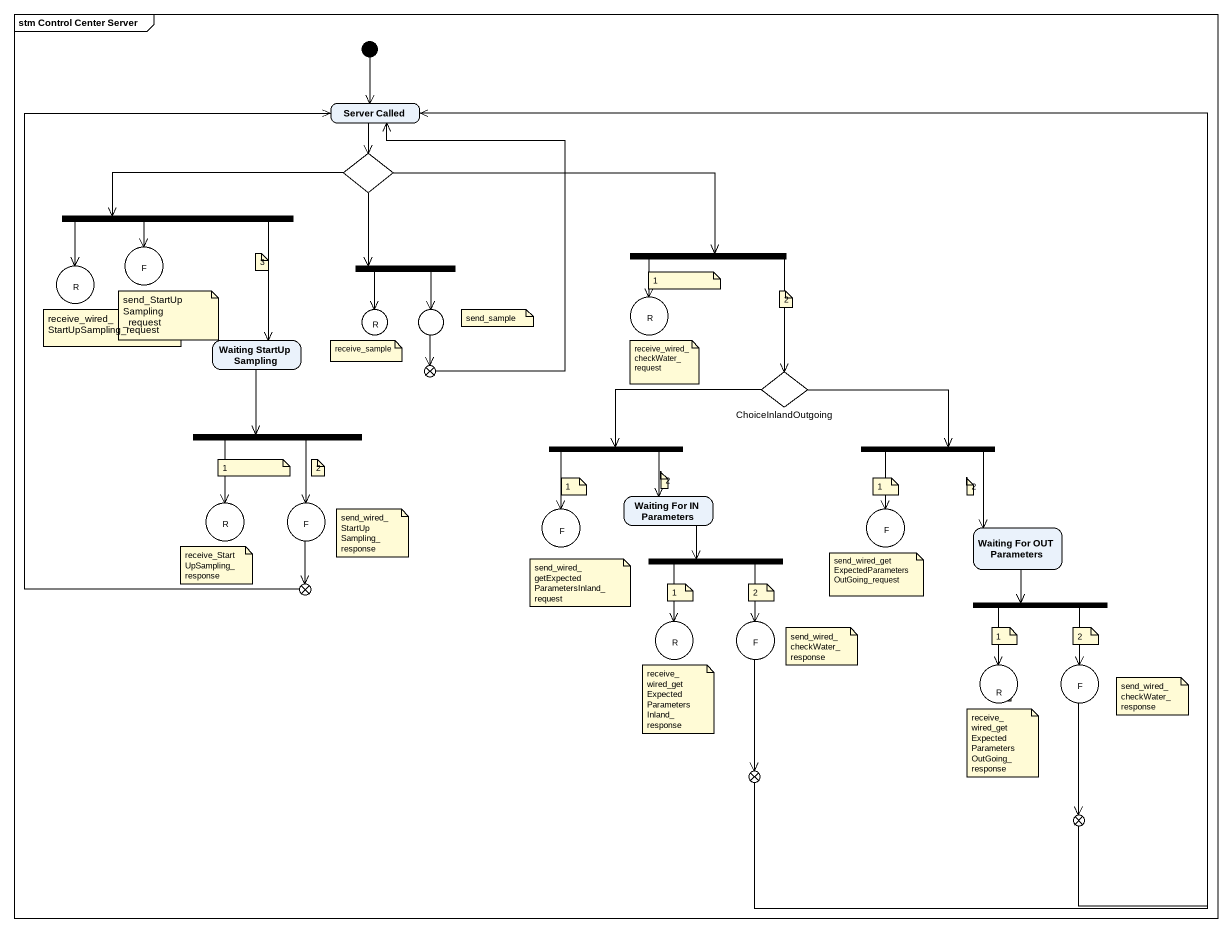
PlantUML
@startuml
mainframe stm Control Center Server
hide empty description
state "Server Called" as Server_Called
state choice1 <<choice>>
state fork1 <<fork>>
state entry1 <<choice>>
state fork2 <<fork>>
state entry2 <<choice>>
state fork3 <<fork>>
state entry3 <<choice>>
state entry4 <<choice>>
state entry5 <<choice>>
state "Waiting StartUp Sampling" as Waiting_StartUp_Sampling
state exit1 <<choice>>
state ChoiceInlandOutgoing <<choice>>
state fork4 <<fork>>
state fork5 <<fork>>
state fork6 <<fork>>
state "Waiting For IN Parameters" as Waiting_For_IN_Parameters
state entry6 <<choice>>
state entry7 <<choice>>
state entry8 <<choice>>
state entry9 <<choice>>
state "Waiting For OUT Parameters" as Waiting_For_OUT_Parameters
state fork7 <<fork>>
state exit2 <<choice>>
state fork8 <<fork>>
state entry10 <<choice>>
state entry11 <<choice>>
state entry12 <<choice>>
state entry13 <<choice>>
state exit3 <<choice>>
state exit4 <<choice>>
[*] --> Server_Called
Server_Called --> choice1
choice1 -left-> fork1
choice1 -right-> fork2
choice1 --> fork3
fork1 --> entry1
fork1 --> entry2
fork1 --> Waiting_StartUp_Sampling
fork2 --> entry3
fork2 --> ChoiceInlandOutgoing
fork3 --> entry4
fork3 --> entry5
entry5 --> exit1
Waiting_StartUp_Sampling --> fork4
exit1 -up-> Server_Called
ChoiceInlandOutgoing -left-> fork5
ChoiceInlandOutgoing -right-> fork6
fork4 --> entry6
fork4 --> entry7
fork5 --> Waiting_For_IN_Parameters
fork5 --> entry8
fork6 --> entry9
fork6 --> Waiting_For_OUT_Parameters
Waiting_For_IN_Parameters --> fork7
entry7 --> exit2
Waiting_For_OUT_Parameters --> fork8
fork7 --> entry10
fork7 --> entry11
exit2 -up-> Server_Called
fork8 --> entry12
fork8 --> entry13
entry11 --> exit3
entry13 --> exit4
exit3 -up-> Server_Called
exit4 -up-> Server_Called
note as N1
  3
end note
note as N2
  R
end note
note as N3
  send_StartUpSampling
  _request
end note
note as N4
  F
end note
note as N5
  1
end note
note as N6
  2
end note
note as N7
  receive_wired_
  StartUpSampling_request
end note
note as N8
  R
end note
note as N9
  send_sample
end note
note as N10
  R
end note
note as N11
  receive_sample
end note
note as N12
  receive_wired_checkWater_
  request
end note
note as N13
  1
end note
note as N14
  2
end note
note as N15
  1
end note
note as N16
  2
end note
note as N17
  1
end note
note as N18
  2
end note
note as N19
  R
end note
note as N20
  F
end note
note as N21
  send_wired_StartUpSampling_response
end note
note as N22
  F
end note
note as N23
  F
end note
note as N24
  receive_StartUpSampling_response
end note
note as N25
  send_wired_
  getExpectedParametersInland_request
end note
note as N26
  send_wired_getExpectedParametersOutGoing_request
end note
note as N27
  1
end note
note as N28
  2
end note
note as N29
  R
end note
note as N30
  F
end note
note as N31
  send_wired_checkWater_response
end note
note as N32
  1
end note
note as N33
  2
end note
note as N34
  receive_wired_getExpectedParametersInland_response
end note
note as N35
  R
end note
note as N36
  F
end note
note as N37
  send_wired_checkWater_response
end note
note as N38
  receive_wired_getExpectedParametersOutGoing_response
end note
@enduml
